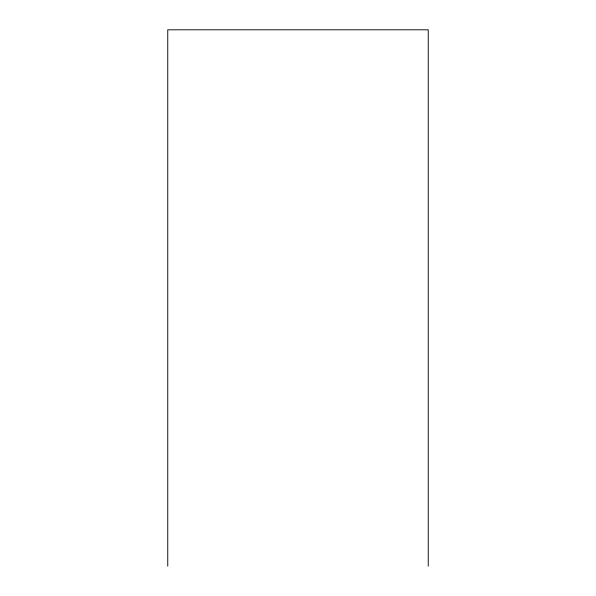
<?xml version="1.0" encoding="UTF-8"?>
<svg xmlns="http://www.w3.org/2000/svg" width="596" height="596" viewBox="0 0 596 596"><rect width="100%" height="100%" fill="white"/><g stroke="black" fill="none" stroke-linecap="round" stroke-linejoin="round"><path stroke-width="0.89" d="M428.241 566.2L428.241 29.8L167.759 29.8L167.759 566.2"/></g></svg>
